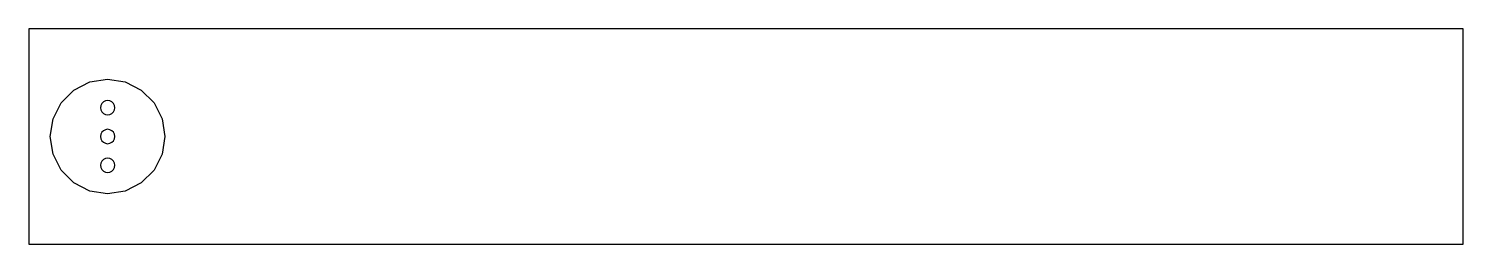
# Model space of a CAD drawing. Header units: metres. Extents: x 0 to 200, y 0 to 30.
import ezdxf

# ---------------------------------------------------------------- set-up
doc = ezdxf.new("R2010")
doc.units = ezdxf.units.M

msp = doc.modelspace()

# ---------------------------------------------------------------- linework, layer by layer
for p, q in [((200, 30), (0, 30)), ((0, 30), (0, 0)), ((200, 0), (200, 30)), ((6.29773, 21.4721), (8.52788, 22.6084)), ((8.52788, 22.6084), (11, 23)), ((11, 23), (13.4721, 22.6084)), ((13.4721, 22.6084), (15.7023, 21.4721)), ((4.52788, 19.7023), (6.29773, 21.4721)), ((11, 20), (10.691, 19.951)), ((11.309, 19.951), (11, 20)), ((15.7023, 21.4721), (17.4721, 19.7023)), ((3.39156, 17.4721), (4.52788, 19.7023)), ((10.049, 19.309), (10, 19)), ((10, 19), (10.049, 18.691)), ((10.191, 19.5878), (10.049, 19.309)), ((10.049, 18.691), (10.191, 18.4122)), ((10.4122, 19.809), (10.191, 19.5878)), ((10.191, 18.4122), (10.4122, 18.191)), ((10.691, 19.951), (10.4122, 19.809)), ((10.4122, 18.191), (10.691, 18.0489)), ((10.691, 18.0489), (11, 18)), ((11, 18), (11.309, 18.0489)), ((11.5878, 19.809), (11.309, 19.951)), ((11.309, 18.0489), (11.5878, 18.191)), ((11.809, 19.5878), (11.5878, 19.809)), ((11.5878, 18.191), (11.809, 18.4122)), ((11.951, 19.309), (11.809, 19.5878)), ((11.809, 18.4122), (11.951, 18.691)), ((12, 19), (11.951, 19.309)), ((11.951, 18.691), (12, 19)), ((17.4721, 19.7023), (18.6084, 17.4721)), ((3, 15), (3.39156, 17.4721)), ((11, 16), (10.691, 15.951)), ((11.309, 15.951), (11, 16)), ((18.6084, 17.4721), (19, 15)), ((3.39156, 12.5279), (3, 15)), ((10.049, 15.309), (10, 15)), ((10, 15), (10.049, 14.691)), ((10.191, 15.5878), (10.049, 15.309)), ((10.049, 14.691), (10.191, 14.4122)), ((10.4122, 15.809), (10.191, 15.5878)), ((10.191, 14.4122), (10.4122, 14.191)), ((10.691, 15.951), (10.4122, 15.809)), ((10.4122, 14.191), (10.691, 14.049)), ((10.691, 14.049), (11, 14)), ((11, 14), (11.309, 14.049)), ((11.5878, 15.809), (11.309, 15.951)), ((11.309, 14.049), (11.5878, 14.191)), ((11.809, 15.5878), (11.5878, 15.809)), ((11.5878, 14.191), (11.809, 14.4122)), ((11.951, 15.309), (11.809, 15.5878)), ((11.809, 14.4122), (11.951, 14.691)), ((12, 15), (11.951, 15.309)), ((11.951, 14.691), (12, 15)), ((19, 15), (18.6084, 12.5279)), ((4.52788, 10.2977), (3.39156, 12.5279)), ((11, 12), (10.691, 11.9511)), ((11.309, 11.9511), (11, 12)), ((18.6084, 12.5279), (17.4721, 10.2977)), ((6.29773, 8.52788), (4.52788, 10.2977)), ((10.049, 11.309), (10, 11)), ((10, 11), (10.049, 10.691)), ((10.191, 11.5878), (10.049, 11.309)), ((10.049, 10.691), (10.191, 10.4122)), ((10.4122, 11.809), (10.191, 11.5878)), ((10.191, 10.4122), (10.4122, 10.191)), ((10.691, 11.9511), (10.4122, 11.809)), ((10.4122, 10.191), (10.691, 10.049)), ((10.691, 10.049), (11, 10)), ((11, 10), (11.309, 10.049)), ((11.5878, 11.809), (11.309, 11.9511)), ((11.309, 10.049), (11.5878, 10.191)), ((11.809, 11.5878), (11.5878, 11.809)), ((11.5878, 10.191), (11.809, 10.4122)), ((11.951, 11.309), (11.809, 11.5878)), ((11.809, 10.4122), (11.951, 10.691)), ((12, 11), (11.951, 11.309)), ((11.951, 10.691), (12, 11)), ((17.4721, 10.2977), (15.7023, 8.52788)), ((8.52788, 7.39156), (6.29773, 8.52788)), ((15.7023, 8.52788), (13.4721, 7.39156)), ((11, 7), (8.52788, 7.39156)), ((13.4721, 7.39156), (11, 7)), ((0, 0), (200, 0))]:
    msp.add_line(p, q)

doc.saveas('drawing.dxf')
